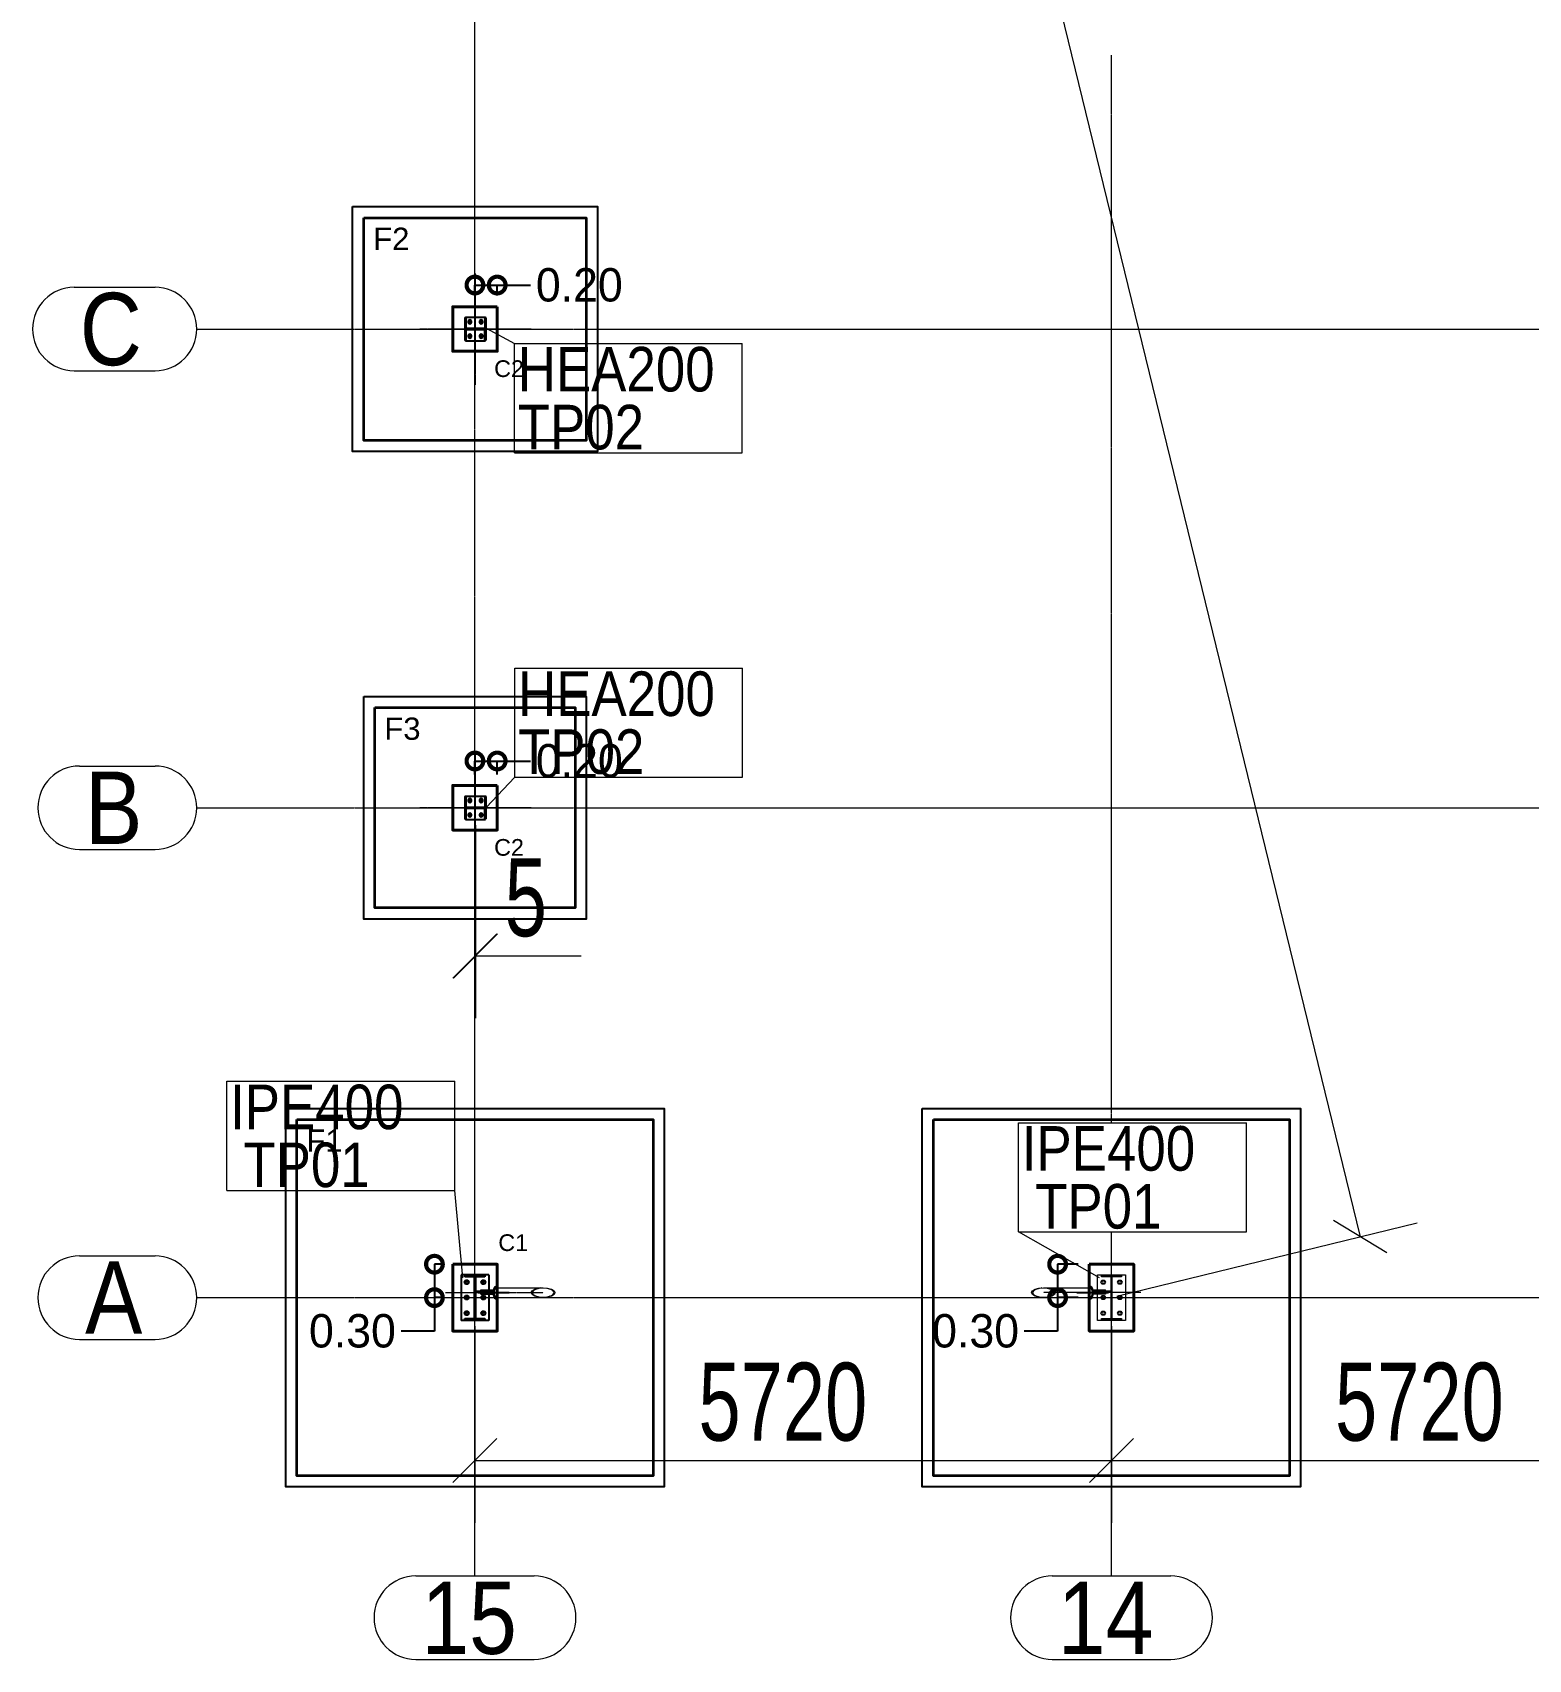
# Model space of a CAD drawing. Header units: millimetres. Extents: x 178198 to 9785548, y 9608 to 2087470.
# Drawn here: x 423626 to 437069, y 36446 to 51059 of the extents above; entities that cross this region are included whole.
import ezdxf

# ---------------------------------------------------------------- set-up
doc = ezdxf.new("R2010")
doc.units = ezdxf.units.MM
doc.header["$PDMODE"] = 35
doc.linetypes.add('XKITLINE00', pattern=[0])
doc.linetypes.add('XKITLINE03', pattern=[6, 3, -1, 1, -1])
for name, color, linetype, lineweight in [('Bolt', 7, 'Continuous', 0), ('Column', 7, 'Continuous', 40), ('foundation', 7, 'Continuous', 35), ('Part', 2, 'Continuous', 0), ('PartMark', 3, 'Continuous', 0), ('S-GRID', 1, 'Continuous', 0), ('Z-DIMENSIONS', 1, 'Continuous', 0)]:
    doc.layers.add(name, color=color, linetype=linetype, lineweight=lineweight)
for name, color, linetype in [('dim_axis', 251, 'Continuous'), ('dim_axis @ 100', 251, 'Continuous'), ('plain foundation', 8, 'Continuous'), ('Steel Section', 7, 'Continuous'), ('text', 7, 'Continuous')]:
    doc.layers.add(name, color=color, linetype=linetype)
doc.styles.add('Andalus1', font='andlso.ttf', dxfattribs={"height": 3})
doc.styles.add('Arial', font='arial.ttf', dxfattribs={"height": 2.034003})
doc.styles.add('Arial2', font='arial.ttf', dxfattribs={"height": 300})
doc.styles.add('ARIAL_NARROW', font='ARIALN.TTF')
doc.dimstyles.new('Annotative1', dxfattribs={"dimscale": 0, "dimtxt": 3, "dimasz": 3, "dimexe": 0, "dimexo": 1, "dimtad": 0, "dimtih": 1, "dimtoh": 1, "dimlfac": 0.001, "dimzin": 1, "dimdsep": 46, "dimtxsty": 'Andalus1', "dimblk": 'DOTSMALL', "dimcen": 2.5, "dimclrd": 256, "dimclre": 256, "dimclrt": 256, "dimadec": 4, "dimazin": 0, "dimtfac": 1, "dimtmove": 0, "dimatfit": 3, "dimldrblk": 'DOTSMALL', "dimfxl": 1, "dimlwd": -1, "dimlwe": -1, "dimarcsym": 0})

# ---------------------------------------------------------------- blocks, each defined once
blk = doc.blocks.new('_DotSmall')
at = {"color": 0, "linetype": 'ByBlock', "const_width": 0.5}
blk.add_lwpolyline([(-0.0625, 0, 1), (0.0625, 0, 1)], format="xyb", close=True, dxfattribs=at)
blk = doc.blocks.new('*D155')
at = {"layer": 'Defpoints', "color": 0, "transparency": 16777216}
for p in [(427402, 39996), (427238, 39696), (427402, 39696)]:
    blk.add_point(p, dxfattribs=at)
at = {"layer": 'dim_axis', "transparency": 16777216}
for p, q in [((427302, 39996), (427238, 39996)), ((427238, 39996), (427238, 39696)), ((427302, 39696), (427238, 39696)), ((427238, 39696), (427238, 39396)), ((427238, 39396), (426938, 39396))]:
    blk.add_line(p, q, dxfattribs=at)
at = {"layer": 'dim_axis', "transparency": 16777216, "xscale": 300, "yscale": 300, "zscale": 300}
for p, rotation in [((427238, 39996), 90), ((427238, 39696), 270)]:
    blk.add_blockref('_DotSmall', p, dxfattribs=dict(at, rotation=rotation))
at = {"layer": 'dim_axis', "transparency": 16777216, "insert": (426501, 39396), "char_height": 300, "attachment_point": 5, "style": 'Andalus1'}
blk.add_mtext('0.30', dxfattribs=at)
blk = doc.blocks.new('*D158')
at = {"layer": 'Defpoints', "color": 0, "transparency": 16777216}
for p in [(427802, 48791), (427602, 48596), (427802, 48596)]:
    blk.add_point(p, dxfattribs=at)
at = {"layer": 'dim_axis', "transparency": 16777216}
for p, q in [((427602, 48696), (427602, 48791)), ((427602, 48791), (427802, 48791)), ((427802, 48696), (427802, 48791)), ((427802, 48791), (428102, 48791))]:
    blk.add_line(p, q, dxfattribs=at)
at = {"layer": 'dim_axis', "transparency": 16777216, "xscale": 300, "yscale": 300, "zscale": 300, "rotation": 180}
blk.add_blockref('_DotSmall', (427602, 48791), dxfattribs=at)
at = {"layer": 'dim_axis', "transparency": 16777216, "xscale": 300, "yscale": 300, "zscale": 300}
blk.add_blockref('_DotSmall', (427802, 48791), dxfattribs=at)
at = {"layer": 'dim_axis', "transparency": 16777216, "insert": (428540, 48791), "char_height": 300, "attachment_point": 5, "style": 'Andalus1'}
blk.add_mtext('0.20', dxfattribs=at)
blk = doc.blocks.new('*D159')
at = {"layer": 'Defpoints', "color": 0, "transparency": 16777216}
for p in [(427802, 44516), (427602, 44296), (427802, 44296)]:
    blk.add_point(p, dxfattribs=at)
at = {"layer": 'dim_axis', "transparency": 16777216}
for p, q in [((427602, 44396), (427602, 44516)), ((427602, 44516), (427802, 44516)), ((427802, 44396), (427802, 44516)), ((427802, 44516), (428102, 44516))]:
    blk.add_line(p, q, dxfattribs=at)
at = {"layer": 'dim_axis', "transparency": 16777216, "xscale": 300, "yscale": 300, "zscale": 300, "rotation": 180}
blk.add_blockref('_DotSmall', (427602, 44516), dxfattribs=at)
at = {"layer": 'dim_axis', "transparency": 16777216, "xscale": 300, "yscale": 300, "zscale": 300}
blk.add_blockref('_DotSmall', (427802, 44516), dxfattribs=at)
at = {"layer": 'dim_axis', "transparency": 16777216, "insert": (428540, 44516), "char_height": 300, "attachment_point": 5, "style": 'Andalus1'}
blk.add_mtext('0.20', dxfattribs=at)
blk = doc.blocks.new('*D186')
at = {"layer": 'Defpoints', "color": 0, "transparency": 16777216}
for p in [(433122, 39996), (432838, 39696), (433122, 39696)]:
    blk.add_point(p, dxfattribs=at)
at = {"layer": 'dim_axis', "transparency": 16777216}
for p, q in [((433022, 39996), (432838, 39996)), ((432838, 39996), (432838, 39696)), ((433022, 39696), (432838, 39696)), ((432838, 39696), (432838, 39396)), ((432838, 39396), (432538, 39396))]:
    blk.add_line(p, q, dxfattribs=at)
at = {"layer": 'dim_axis', "transparency": 16777216, "xscale": 300, "yscale": 300, "zscale": 300}
for p, rotation in [((432838, 39996), 90), ((432838, 39696), 270)]:
    blk.add_blockref('_DotSmall', p, dxfattribs=dict(at, rotation=rotation))
at = {"layer": 'dim_axis', "transparency": 16777216, "insert": (432101, 39396), "char_height": 300, "attachment_point": 5, "style": 'Andalus1'}
blk.add_mtext('0.30', dxfattribs=at)
blk = doc.blocks.new('bng')
at = {"layer": 'Bolt', "linetype": 'XKITLINE00', "lineweight": 0}
for p, q in [((427655.27428, 39766.04028), (427765.87522, 39766.04028)), ((427655.27428, 39756.04028), (427655.27428, 39766.04028)), ((427664.29209, 39756.04028), (427664.29209, 39766.04028)), ((427679.81277, 39756.04028), (427679.81277, 39766.04028)), ((427686.31565, 39756.04028), (427686.31565, 39766.04028)), ((427689.32167, 39756.04028), (427689.32167, 39766.04028)), ((427704.84235, 39756.04028), (427704.84235, 39766.04028)), ((427709.80427, 39756.04028), (427709.80427, 39766.04028)), ((427718.82208, 39756.04028), (427718.82208, 39766.04028)), ((427734.34277, 39756.04028), (427734.34277, 39766.04028)), ((427740.84564, 39756.04028), (427740.84564, 39766.04028)), ((427743.85166, 39756.04028), (427743.85166, 39766.04028)), ((427759.37235, 39756.04028), (427759.37235, 39766.04028)), ((427765.87522, 39756.04028), (427765.87522, 39766.04028)), ((433158.4668, 39766.04029), (433269.06775, 39766.04029)), ((433158.4668, 39756.04029), (433158.4668, 39766.04029)), ((433164.96968, 39756.04029), (433164.96968, 39766.04029)), ((433180.49036, 39756.04029), (433180.49036, 39766.04029)), ((433183.49638, 39756.04029), (433183.49638, 39766.04029)), ((433189.99925, 39756.04029), (433189.99925, 39766.04029)), ((433205.51994, 39756.04029), (433205.51994, 39766.04029)), ((433214.53775, 39756.04029), (433214.53775, 39766.04029)), ((433219.49967, 39756.04029), (433219.49967, 39766.04029)), ((433235.02036, 39756.04029), (433235.02036, 39766.04029)), ((433238.02637, 39756.04029), (433238.02637, 39766.04029)), ((433244.52925, 39756.04029), (433244.52925, 39766.04029)), ((433260.04993, 39756.04029), (433260.04993, 39766.04029)), ((433269.06775, 39756.04029), (433269.06775, 39766.04029)), ((427655.27428, 39726.04028), (427655.27428, 39736.04028)), ((427655.27428, 39726.04028), (427765.87522, 39726.04028)), ((427664.29209, 39726.04028), (427664.29209, 39736.04028)), ((427679.81277, 39726.04028), (427679.81277, 39736.04028)), ((427686.31565, 39726.04028), (427686.31565, 39736.04028)), ((427689.32167, 39726.04028), (427689.32167, 39736.04028)), ((427704.84235, 39726.04028), (427704.84235, 39736.04028)), ((427709.80427, 39726.04028), (427709.80427, 39736.04028)), ((427718.82208, 39726.04028), (427718.82208, 39736.04028)), ((427734.34277, 39726.04028), (427734.34277, 39736.04028)), ((427740.84564, 39726.04028), (427740.84564, 39736.04028)), ((427743.85166, 39726.04028), (427743.85166, 39736.04028)), ((427759.37235, 39726.04028), (427759.37235, 39736.04028)), ((427765.87522, 39726.04028), (427765.87522, 39731.83319)), ((433158.4668, 39726.04029), (433158.4668, 39731.83317)), ((433269.06775, 39726.04029), (433158.4668, 39726.04029)), ((433164.96968, 39726.04029), (433164.96968, 39736.04029)), ((433180.49036, 39726.04029), (433180.49036, 39736.04029)), ((433183.49638, 39726.04029), (433183.49638, 39736.04029)), ((433189.99925, 39726.04029), (433189.99925, 39736.04029)), ((433205.51994, 39726.04029), (433205.51994, 39736.04029)), ((433214.53775, 39726.04029), (433214.53775, 39736.04029)), ((433219.49967, 39726.04029), (433219.49967, 39736.04029)), ((433235.02036, 39726.04029), (433235.02036, 39736.04029)), ((433238.02637, 39726.04029), (433238.02637, 39736.04029)), ((433244.52925, 39726.04029), (433244.52925, 39736.04029)), ((433260.04993, 39726.04029), (433260.04993, 39736.04029)), ((433269.06775, 39736.04029), (433269.06775, 39726.04029))]:
    blk.add_line(p, q, dxfattribs=at)
at = {"layer": 'Column', "lineweight": 40}
for points in [[(427802.17102, 48596.04028), (427402.17102, 48596.04028), (427402.17102, 48196.04028), (427802.17102, 48196.04028)], [(427802.17102, 44296.04028), (427402.17102, 44296.04028), (427402.17102, 43896.04028), (427802.17102, 43896.04028)], [(427402.17101, 39996.04029), (427802.17101, 39996.04029), (427802.17101, 39396.04029), (427402.17101, 39396.04029)], [(433122.17101, 39996.04029), (433522.17101, 39996.04029), (433522.17101, 39396.04029), (433122.17101, 39396.04029)]]:
    blk.add_lwpolyline(points, close=True, dxfattribs=at)
at = {"layer": 'foundation'}
for points in [[(426602.17101, 49396.04029), (428602.17101, 49396.04029), (428602.17101, 47396.04029), (426602.17101, 47396.04029)], [(426702.17101, 44996.04029), (428502.17101, 44996.04029), (428502.17101, 43196.04029), (426702.17101, 43196.04029)], [(426002.17101, 41296.04029), (429202.17101, 41296.04029), (429202.17101, 38096.04029), (426002.17101, 38096.04029)], [(431722.17101, 41296.04029), (434922.17101, 41296.04029), (434922.17101, 38096.04029), (431722.17101, 38096.04029)]]:
    blk.add_lwpolyline(points, close=True, dxfattribs=at)
at = {"layer": 'Part', "linetype": 'XKITLINE03', "lineweight": 0}
for p, q in [((427607.17101, 47896.04029), (427607.17101, 48896.04029)), ((428107.17101, 48396.04029), (427107.17101, 48396.04029)), ((427557.17101, 48461.04029), (427557.17101, 48461.04029)), ((427607.17101, 43596.04029), (427607.17101, 44596.04029)), ((427557.17101, 44161.04029), (427557.17101, 44161.04029)), ((428107.17101, 44096.04029), (427107.17101, 44096.04029)), ((427602.17101, 39196.04029), (427602.17101, 40196.04029)), ((433322.17101, 39196.04029), (433322.17101, 40196.04029)), ((427677.17101, 39836.04029), (427677.17101, 39836.04029)), ((433397.17101, 39836.04029), (433397.17101, 39836.04029)), ((427102.17101, 39696.04029), (428102.17101, 39696.04029)), ((427337.95313, 39741.04029), (428214.10802, 39741.04029)), ((433586.38889, 39741.04029), (432710.234, 39741.04029)), ((432822.17101, 39696.04029), (433822.17101, 39696.04029))]:
    blk.add_line(p, q, dxfattribs=at)
at = {"layer": 'Part', "linetype": 'XKITLINE00', "lineweight": 0}
for p, q in [((427512.17101, 48296.04029), (427512.17101, 48496.04029)), ((427512.17101, 48496.04029), (427522.17101, 48496.04029)), ((427517.17101, 48496.04029), (427517.17101, 48501.04029)), ((427517.17101, 48501.04029), (427697.17101, 48501.04029)), ((427522.17101, 48496.04029), (427522.17101, 48399.29029)), ((427522.17101, 48399.29029), (427692.17101, 48399.29029)), ((427692.17101, 48392.79029), (427522.17101, 48392.79029)), ((427522.17101, 48392.79029), (427522.17101, 48296.04029)), ((427542.17101, 48469.70054), (427557.17101, 48478.36079)), ((427542.17101, 48452.38003), (427542.17101, 48469.70054)), ((427557.17101, 48443.71978), (427542.17101, 48452.38003)), ((427557.17101, 48478.36079), (427572.17101, 48469.70054)), ((427572.17101, 48452.38003), (427557.17101, 48443.71978)), ((427572.17101, 48469.70054), (427572.17101, 48452.38003)), ((427625.42101, 48399.29029), (427618.92101, 48392.79029)), ((427642.17101, 48469.70054), (427657.17101, 48478.36079)), ((427642.17101, 48452.38003), (427642.17101, 48469.70054)), ((427657.17101, 48443.71978), (427642.17101, 48452.38003)), ((427657.17101, 48478.36079), (427672.17101, 48469.70054)), ((427672.17101, 48452.38003), (427657.17101, 48443.71978)), ((427672.17101, 48469.70054), (427672.17101, 48452.38003)), ((427692.17101, 48496.04029), (427702.17101, 48496.04029)), ((427692.17101, 48399.29029), (427692.17101, 48496.04029)), ((427702.17101, 48476.04029), (427692.17101, 48466.04029)), ((427692.17101, 48296.04029), (427692.17101, 48392.79029)), ((427697.17101, 48496.04029), (427697.17101, 48501.04029)), ((427702.17101, 48496.04029), (427702.17101, 48296.04029)), ((427522.17101, 48296.04029), (427512.17101, 48296.04029)), ((427517.17101, 48291.04029), (427517.17101, 48296.04029)), ((427517.17101, 48291.04029), (427697.17101, 48291.04029)), ((427522.17101, 48296.04029), (427522.17101, 48296.04029)), ((427522.17101, 48296.04029), (427522.17101, 48296.04029)), ((427542.17101, 48339.70054), (427557.17101, 48348.36079)), ((427542.17101, 48322.38003), (427542.17101, 48339.70054)), ((427557.17101, 48313.71978), (427542.17101, 48322.38003)), ((427557.17101, 48348.36079), (427572.17101, 48339.70054)), ((427572.17101, 48322.38003), (427557.17101, 48313.71978)), ((427572.17101, 48339.70054), (427572.17101, 48322.38003)), ((427642.17101, 48339.70054), (427657.17101, 48348.36079)), ((427642.17101, 48322.38003), (427642.17101, 48339.70054)), ((427657.17101, 48313.71978), (427642.17101, 48322.38003)), ((427657.17101, 48348.36079), (427672.17101, 48339.70054)), ((427672.17101, 48322.38003), (427657.17101, 48313.71978)), ((427672.17101, 48339.70054), (427672.17101, 48322.38003)), ((427702.17101, 48296.04029), (427692.17101, 48296.04029)), ((427697.17101, 48291.04029), (427697.17101, 48296.04029)), ((427512.17101, 43996.04029), (427512.17101, 44196.04029)), ((427512.17101, 44196.04029), (427522.17101, 44196.04029)), ((427517.17101, 44196.04029), (427517.17101, 44201.04029)), ((427517.17101, 44201.04029), (427697.17101, 44201.04029)), ((427522.17101, 44196.04029), (427522.17101, 44099.29029)), ((427542.17101, 44169.70054), (427557.17101, 44178.36079)), ((427542.17101, 44152.38003), (427542.17101, 44169.70054)), ((427557.17101, 44143.71978), (427542.17101, 44152.38003)), ((427557.17101, 44178.36079), (427572.17101, 44169.70054)), ((427572.17101, 44152.38003), (427557.17101, 44143.71978)), ((427572.17101, 44169.70054), (427572.17101, 44152.38003)), ((427642.17101, 44169.70054), (427657.17101, 44178.36079)), ((427642.17101, 44152.38003), (427642.17101, 44169.70054)), ((427657.17101, 44143.71978), (427642.17101, 44152.38003)), ((427657.17101, 44178.36079), (427672.17101, 44169.70054)), ((427672.17101, 44152.38003), (427657.17101, 44143.71978)), ((427672.17101, 44169.70054), (427672.17101, 44152.38003)), ((427692.17101, 44196.04029), (427702.17101, 44196.04029)), ((427692.17101, 44099.29029), (427692.17101, 44196.04029)), ((427702.17101, 44176.04029), (427692.17101, 44166.04029)), ((427697.17101, 44196.04029), (427697.17101, 44201.04029)), ((427702.17101, 44196.04029), (427702.17101, 43996.04029)), ((427522.17101, 43996.04029), (427512.17101, 43996.04029)), ((427517.17101, 43991.04029), (427517.17101, 43996.04029)), ((427517.17101, 43991.04029), (427697.17101, 43991.04029)), ((427522.17101, 44099.29029), (427692.17101, 44099.29029)), ((427692.17101, 44092.79029), (427522.17101, 44092.79029)), ((427522.17101, 44092.79029), (427522.17101, 43996.04029)), ((427522.17101, 43996.04029), (427522.17101, 43996.04029)), ((427522.17101, 43996.04029), (427522.17101, 43996.04029)), ((427542.17101, 44039.70054), (427557.17101, 44048.36079)), ((427542.17101, 44022.38003), (427542.17101, 44039.70054)), ((427557.17101, 44013.71978), (427542.17101, 44022.38003)), ((427557.17101, 44048.36079), (427572.17101, 44039.70054)), ((427572.17101, 44022.38003), (427557.17101, 44013.71978)), ((427572.17101, 44039.70054), (427572.17101, 44022.38003)), ((427625.42101, 44099.29029), (427618.92101, 44092.79029)), ((427642.17101, 44039.70054), (427657.17101, 44048.36079)), ((427642.17101, 44022.38003), (427642.17101, 44039.70054)), ((427657.17101, 44013.71978), (427642.17101, 44022.38003)), ((427657.17101, 44048.36079), (427672.17101, 44039.70054)), ((427672.17101, 44022.38003), (427657.17101, 44013.71978)), ((427672.17101, 44039.70054), (427672.17101, 44022.38003)), ((427692.17101, 43996.04029), (427692.17101, 44092.79029)), ((427702.17101, 43996.04029), (427692.17101, 43996.04029)), ((427697.17101, 43991.04029), (427697.17101, 43996.04029)), ((427727.17101, 39901.04029), (427477.17101, 39901.04029)), ((427477.17101, 39901.04029), (427477.17101, 39491.04029)), ((427512.17101, 39882.54029), (427512.17101, 39896.04029)), ((427512.17101, 39896.04029), (427692.17101, 39896.04029)), ((427526.41487, 39896.04029), (427512.91487, 39882.54029)), ((427692.17101, 39896.04029), (427692.17101, 39882.54029)), ((427727.17101, 39756.04028), (427727.17101, 39901.04029)), ((433197.17101, 39901.04029), (433447.17101, 39901.04029)), ((433197.17101, 39756.04029), (433197.17101, 39901.04029)), ((433232.17101, 39882.54029), (433232.17101, 39896.04029)), ((433232.17101, 39896.04029), (433412.17101, 39896.04029)), ((433246.41487, 39896.04029), (433232.91487, 39882.54029)), ((433412.17101, 39896.04029), (433412.17101, 39882.54029)), ((433447.17101, 39901.04029), (433447.17101, 39491.04029)), ((427506.3864, 39836.04029), (427516.77871, 39854.04029)), ((427516.77871, 39818.04029), (427506.3864, 39836.04029)), ((427597.87101, 39882.54029), (427512.17101, 39882.54029)), ((427516.77871, 39854.04029), (427537.56332, 39854.04029)), ((427537.56332, 39818.04029), (427516.77871, 39818.04029)), ((427537.56332, 39854.04029), (427547.95562, 39836.04029)), ((427547.95562, 39836.04029), (427537.56332, 39818.04029)), ((427597.87101, 39509.54029), (427597.87101, 39882.54029)), ((427692.17101, 39882.54029), (427606.47101, 39882.54029)), ((427606.47101, 39882.54029), (427606.47101, 39509.54029)), ((427606.47101, 39756.04028), (427766.35591, 39756.04028)), ((427656.3864, 39836.04029), (427666.77871, 39854.04029)), ((427666.77871, 39818.04029), (427656.3864, 39836.04029)), ((427666.77871, 39854.04029), (427687.56332, 39854.04029)), ((427687.56332, 39818.04029), (427666.77871, 39818.04029)), ((427687.56332, 39854.04029), (427697.95562, 39836.04029)), ((427697.95562, 39836.04029), (427687.56332, 39818.04029)), ((427740.44773, 39746.04028), (427740.44773, 39756.04028)), ((427766.84026, 39761.87739), (427765.52612, 39746.04028)), ((427771.76411, 39779.54224), (427766.84026, 39761.87739)), ((427770.07029, 39746.04028), (427771.38442, 39761.87739)), ((427771.38442, 39761.87739), (427776.30827, 39779.54224)), ((427779.13317, 39791.34552), (427771.76411, 39779.54224)), ((427775.23847, 39758.05056), (427774.24188, 39746.04028)), ((427779.25804, 39772.47118), (427775.23847, 39758.05056)), ((427776.30827, 39779.54224), (427783.67734, 39791.34552)), ((427787.82557, 39795.49027), (427779.13317, 39791.34552)), ((427785.27374, 39782.10673), (427779.25804, 39772.47118)), ((427783.67734, 39791.34552), (427792.36974, 39795.49027)), ((427792.36974, 39785.49029), (427785.27374, 39782.10673)), ((427787.82557, 39795.49027), (427792.36974, 39795.49027)), ((427792.36974, 39795.49027), (427801.06214, 39791.34552)), ((427792.36974, 39785.49029), (428214.10802, 39785.49029)), ((427801.06214, 39791.34552), (427804.7177, 39785.49029)), ((428107.55409, 39741.04029), (428115.66502, 39758.05056)), ((428115.66502, 39758.05056), (428138.76301, 39772.47118)), ((428124.52379, 39756.51983), (428117.14274, 39741.04029)), ((428145.54321, 39769.64275), (428124.52379, 39756.51983)), ((428138.76301, 39772.47118), (428173.33159, 39782.10673)), ((428177.00101, 39778.41121), (428145.54321, 39769.64275)), ((428173.33159, 39782.10673), (428214.10802, 39785.49029)), ((428214.10802, 39781.49029), (428177.00101, 39778.41121)), ((428199.15579, 39780.24958), (428195.46227, 39783.94309)), ((428214.10802, 39785.49029), (428254.88444, 39782.10673)), ((428251.21502, 39778.41121), (428214.10802, 39781.49029)), ((428282.67282, 39769.64275), (428251.21502, 39778.41121)), ((428254.88444, 39782.10673), (428289.45302, 39772.47118)), ((428303.69225, 39756.51983), (428282.67282, 39769.64275)), ((428289.45302, 39772.47118), (428312.55101, 39758.05056)), ((428311.07329, 39741.04029), (428303.69225, 39756.51983)), ((428312.55101, 39758.05056), (428320.66195, 39741.04029)), ((432603.68007, 39741.04029), (432611.79101, 39758.05056)), ((432611.79101, 39758.05056), (432634.889, 39772.47118)), ((432620.64977, 39756.51983), (432613.26873, 39741.04029)), ((432641.6692, 39769.64275), (432620.64977, 39756.51983)), ((432634.889, 39772.47118), (432669.45758, 39782.10673)), ((432673.127, 39778.41121), (432641.6692, 39769.64275)), ((432669.45758, 39782.10673), (432710.234, 39785.49029)), ((432710.234, 39781.49029), (432673.127, 39778.41121)), ((432695.28177, 39780.24958), (432691.58825, 39783.94309)), ((432710.234, 39785.49029), (432751.01043, 39782.10673)), ((432710.234, 39785.49029), (433131.97228, 39785.49029)), ((432747.34101, 39778.41121), (432710.234, 39781.49029)), ((432778.79881, 39769.64275), (432747.34101, 39778.41121)), ((432751.01043, 39782.10673), (432785.57901, 39772.47118)), ((432799.81824, 39756.51983), (432778.79881, 39769.64275)), ((432785.57901, 39772.47118), (432808.677, 39758.05056)), ((432807.19928, 39741.04029), (432799.81824, 39756.51983)), ((432808.677, 39758.05056), (432816.78793, 39741.04029)), ((433119.62432, 39785.49029), (433123.27988, 39791.34552)), ((433123.27988, 39791.34552), (433131.97228, 39795.49028)), ((433131.97228, 39795.49028), (433140.66469, 39791.34552)), ((433136.51645, 39795.49028), (433131.97228, 39795.49028)), ((433139.06828, 39782.10673), (433131.97228, 39785.49029)), ((433145.20885, 39791.34552), (433136.51645, 39795.49028)), ((433145.08398, 39772.47118), (433139.06828, 39782.10673)), ((433140.66469, 39791.34552), (433148.03375, 39779.54225)), ((433149.10355, 39758.05056), (433145.08398, 39772.47118)), ((433152.57791, 39779.54225), (433145.20885, 39791.34552)), ((433148.03375, 39779.54225), (433152.9576, 39761.8774)), ((433150.10014, 39746.04029), (433149.10355, 39758.05056)), ((433157.50176, 39761.8774), (433152.57791, 39779.54225)), ((433152.9576, 39761.8774), (433154.27173, 39746.04029)), ((433158.8159, 39746.04029), (433157.50176, 39761.8774)), ((433157.98612, 39756.04029), (433317.87101, 39756.04029)), ((433183.89429, 39746.04029), (433183.89429, 39756.04029)), ((433226.3864, 39836.04029), (433236.77871, 39854.04029)), ((433236.77871, 39818.04029), (433226.3864, 39836.04029)), ((433317.87101, 39882.54029), (433232.17101, 39882.54029)), ((433236.77871, 39854.04029), (433257.56332, 39854.04029)), ((433257.56332, 39818.04029), (433236.77871, 39818.04029)), ((433257.56332, 39854.04029), (433267.95562, 39836.04029)), ((433267.95562, 39836.04029), (433257.56332, 39818.04029)), ((433317.87101, 39509.54029), (433317.87101, 39882.54029)), ((433412.17101, 39882.54029), (433326.47101, 39882.54029)), ((433326.47101, 39882.54029), (433326.47101, 39509.54029)), ((433376.3864, 39836.04029), (433386.77871, 39854.04029)), ((433386.77871, 39818.04029), (433376.3864, 39836.04029)), ((433386.77871, 39854.04029), (433407.56332, 39854.04029)), ((433407.56332, 39818.04029), (433386.77871, 39818.04029)), ((433407.56332, 39854.04029), (433417.95562, 39836.04029)), ((433417.95562, 39836.04029), (433407.56332, 39818.04029)), ((427506.3864, 39696.04029), (427516.77871, 39714.04029)), ((427516.77871, 39678.04029), (427506.3864, 39696.04029)), ((427516.77871, 39714.04029), (427537.56332, 39714.04029)), ((427537.56332, 39678.04029), (427516.77871, 39678.04029)), ((427537.56332, 39714.04029), (427547.95562, 39696.04029)), ((427547.95562, 39696.04029), (427537.56332, 39678.04029)), ((427606.47101, 39693.21835), (427597.87101, 39684.61835)), ((427744.84876, 39746.04028), (427606.47101, 39746.04028)), ((427630.87205, 39736.04028), (427630.87205, 39746.04028)), ((427910.56686, 39736.04028), (427630.87205, 39736.04028)), ((427635.78878, 39736.04028), (427635.78878, 39746.04028)), ((427656.3864, 39696.04029), (427666.77871, 39714.04029)), ((427666.77871, 39678.04029), (427656.3864, 39696.04029)), ((427666.77871, 39714.04029), (427687.56332, 39714.04029)), ((427687.56332, 39678.04029), (427666.77871, 39678.04029)), ((427687.56332, 39714.04029), (427697.95562, 39696.04029)), ((427697.95562, 39696.04029), (427687.56332, 39678.04029)), ((427727.17101, 39491.04029), (427727.17101, 39736.04028)), ((427744.84876, 39746.04028), (427910.56686, 39746.04028)), ((427765.52612, 39736.04028), (427766.84026, 39720.20318)), ((427766.84026, 39720.20318), (427771.76411, 39702.53833)), ((427771.38442, 39720.20318), (427770.07029, 39736.04028)), ((427776.30827, 39702.53833), (427771.38442, 39720.20318)), ((427771.76411, 39702.53833), (427779.13317, 39690.73505)), ((427774.24188, 39736.04028), (427775.23847, 39724.03001)), ((427775.23847, 39724.03001), (427779.25804, 39709.60939)), ((427783.67734, 39690.73505), (427776.30827, 39702.53833)), ((427779.13317, 39690.73505), (427787.82557, 39686.5903)), ((427779.25804, 39709.60939), (427785.27374, 39699.97384)), ((427792.36974, 39686.5903), (427783.67734, 39690.73505)), ((427785.27374, 39699.97384), (427792.36974, 39696.59029)), ((427787.82557, 39686.5903), (427792.36974, 39686.5903)), ((427792.36974, 39696.59029), (428214.10802, 39696.59029)), ((427801.06214, 39690.73505), (427792.36974, 39686.5903)), ((427804.7177, 39696.59029), (427801.06214, 39690.73505)), ((427903.89458, 39736.04028), (427903.89458, 39746.04028)), ((427910.56687, 39746.04028), (427910.15198, 39741.04029)), ((427910.15198, 39741.04029), (427910.56687, 39736.04028)), ((428115.66502, 39724.03001), (428107.55409, 39741.04029)), ((428115.66502, 39724.03001), (428115.66502, 39724.03001)), ((428115.66502, 39724.03001), (428115.66502, 39724.03001)), ((428138.76301, 39709.60939), (428115.66502, 39724.03001)), ((428117.14274, 39741.04029), (428124.52379, 39725.56074)), ((428124.52379, 39725.56074), (428145.54321, 39712.43782)), ((428173.33159, 39699.97384), (428138.76301, 39709.60939)), ((428145.54321, 39712.43782), (428177.00101, 39703.66936)), ((428214.10802, 39696.59029), (428173.33159, 39699.97384)), ((428177.00101, 39703.66936), (428214.10802, 39700.59029)), ((428214.10802, 39700.59029), (428251.21502, 39703.66936)), ((428254.88444, 39699.97384), (428214.10802, 39696.59029)), ((428251.21502, 39703.66936), (428282.67282, 39712.43782)), ((428289.45302, 39709.60939), (428254.88444, 39699.97384)), ((428274.08079, 39705.32458), (428270.39096, 39709.0144)), ((428282.67282, 39712.43782), (428303.69225, 39725.56074)), ((428312.55101, 39724.03001), (428289.45302, 39709.60939)), ((428303.69225, 39725.56074), (428311.07329, 39741.04029)), ((428320.66195, 39741.04029), (428312.55101, 39724.03001)), ((432611.79101, 39724.03001), (432603.68007, 39741.04029)), ((432611.79101, 39724.03001), (432611.79101, 39724.03001)), ((432634.889, 39709.60939), (432611.79101, 39724.03001)), ((432613.26873, 39741.04029), (432620.64977, 39725.56074)), ((432620.64977, 39725.56074), (432641.6692, 39712.43782)), ((432669.45758, 39699.97384), (432634.889, 39709.60939)), ((432641.6692, 39712.43782), (432673.127, 39703.66936)), ((432710.234, 39696.59029), (432669.45758, 39699.97384)), ((432673.127, 39703.66936), (432710.234, 39700.59029)), ((432710.234, 39700.59029), (432747.34101, 39703.66936)), ((432751.01043, 39699.97384), (432710.234, 39696.59029)), ((432710.234, 39696.59029), (433131.97228, 39696.59029)), ((432747.34101, 39703.66936), (432778.79881, 39712.43782)), ((432785.57901, 39709.60939), (432751.01043, 39699.97384)), ((432770.20677, 39705.32458), (432766.51694, 39709.0144)), ((432778.79881, 39712.43782), (432799.81824, 39725.56074)), ((432808.677, 39724.03001), (432785.57901, 39709.60939)), ((432799.81824, 39725.56074), (432807.19928, 39741.04029)), ((432816.78793, 39741.04029), (432808.677, 39724.03001)), ((433014.19005, 39741.04029), (433013.77515, 39746.04029)), ((433013.77516, 39746.04029), (433179.49325, 39746.04029)), ((433013.77516, 39736.04029), (433014.19005, 39741.04029)), ((433293.46997, 39736.04029), (433013.77516, 39736.04029)), ((433020.44745, 39736.04029), (433020.44745, 39746.04029)), ((433123.27988, 39690.73505), (433119.62432, 39696.59029)), ((433131.97228, 39686.59029), (433123.27988, 39690.73505)), ((433131.97228, 39696.59029), (433139.06828, 39699.97384)), ((433140.66469, 39690.73505), (433131.97228, 39686.59029)), ((433131.97228, 39686.59029), (433136.51645, 39686.59029)), ((433136.51645, 39686.59029), (433145.20885, 39690.73505)), ((433139.06828, 39699.97384), (433145.08398, 39709.60939)), ((433148.03375, 39702.53833), (433140.66469, 39690.73505)), ((433145.08398, 39709.60939), (433149.10355, 39724.03001)), ((433145.20885, 39690.73505), (433152.57791, 39702.53833)), ((433152.9576, 39720.20318), (433148.03375, 39702.53833)), ((433149.10355, 39724.03001), (433150.10014, 39736.04029)), ((433152.57791, 39702.53833), (433157.50176, 39720.20318)), ((433154.27173, 39736.04029), (433152.9576, 39720.20318)), ((433157.50176, 39720.20318), (433158.8159, 39736.04029)), ((433317.87101, 39746.04029), (433179.49325, 39746.04029)), ((433197.17101, 39491.04029), (433197.17101, 39736.04029)), ((433226.3864, 39696.04029), (433236.77871, 39714.04029)), ((433236.77871, 39678.04029), (433226.3864, 39696.04029)), ((433236.77871, 39714.04029), (433257.56332, 39714.04029)), ((433257.56332, 39678.04029), (433236.77871, 39678.04029)), ((433257.56332, 39714.04029), (433267.95562, 39696.04029)), ((433267.95562, 39696.04029), (433257.56332, 39678.04029)), ((433288.55324, 39736.04029), (433288.55324, 39746.04029)), ((433293.46997, 39746.04029), (433293.46997, 39736.04029)), ((433326.47101, 39693.21835), (433317.87101, 39684.61835)), ((433376.3864, 39696.04029), (433386.77871, 39714.04029)), ((433386.77871, 39678.04029), (433376.3864, 39696.04029)), ((433386.77871, 39714.04029), (433407.56332, 39714.04029)), ((433407.56332, 39678.04029), (433386.77871, 39678.04029)), ((433407.56332, 39714.04029), (433417.95562, 39696.04029)), ((433417.95562, 39696.04029), (433407.56332, 39678.04029)), ((427477.17101, 39491.04029), (427727.17101, 39491.04029)), ((427506.3864, 39556.04029), (427516.77871, 39574.04029)), ((427516.77871, 39538.04029), (427506.3864, 39556.04029)), ((427512.17101, 39496.04029), (427512.17101, 39509.54029)), ((427512.17101, 39509.54029), (427597.87101, 39509.54029)), ((427692.17101, 39496.04029), (427512.17101, 39496.04029)), ((427516.77871, 39574.04029), (427537.56332, 39574.04029)), ((427537.56332, 39538.04029), (427516.77871, 39538.04029)), ((427537.56332, 39574.04029), (427547.95562, 39556.04029)), ((427547.95562, 39556.04029), (427537.56332, 39538.04029)), ((427606.47101, 39509.54029), (427692.17101, 39509.54029)), ((427656.3864, 39556.04029), (427666.77871, 39574.04029)), ((427666.77871, 39538.04029), (427656.3864, 39556.04029)), ((427666.77871, 39574.04029), (427687.56332, 39574.04029)), ((427687.56332, 39538.04029), (427666.77871, 39538.04029)), ((427687.56332, 39574.04029), (427697.95562, 39556.04029)), ((427697.95562, 39556.04029), (427687.56332, 39538.04029)), ((427692.17101, 39509.54029), (427692.17101, 39496.04029)), ((433447.17101, 39491.04029), (433197.17101, 39491.04029)), ((433226.3864, 39556.04029), (433236.77871, 39574.04029)), ((433236.77871, 39538.04029), (433226.3864, 39556.04029)), ((433232.17101, 39496.04029), (433232.17101, 39509.54029)), ((433232.17101, 39509.54029), (433317.87101, 39509.54029)), ((433412.17101, 39496.04029), (433232.17101, 39496.04029)), ((433236.77871, 39574.04029), (433257.56332, 39574.04029)), ((433257.56332, 39538.04029), (433236.77871, 39538.04029)), ((433257.56332, 39574.04029), (433267.95562, 39556.04029)), ((433267.95562, 39556.04029), (433257.56332, 39538.04029)), ((433326.47101, 39509.54029), (433412.17101, 39509.54029)), ((433376.3864, 39556.04029), (433386.77871, 39574.04029)), ((433386.77871, 39538.04029), (433376.3864, 39556.04029)), ((433386.77871, 39574.04029), (433407.56332, 39574.04029)), ((433407.56332, 39538.04029), (433386.77871, 39538.04029)), ((433407.56332, 39574.04029), (433417.95562, 39556.04029)), ((433417.95562, 39556.04029), (433407.56332, 39538.04029)), ((433412.17101, 39509.54029), (433412.17101, 39496.04029)), ((433412.17101, 39496.04029), (433412.17101, 39496.04029)), ((433412.17101, 39496.04029), (433412.17101, 39496.04029))]:
    blk.add_line(p, q, dxfattribs=at)
for centre, radius, start, end in [((427557.17101, 48461.04029), 10, 90, 270), ((427557.17101, 48461.04029), 10, 270, 90), ((427657.17101, 48461.04029), 10, 90, 270), ((427657.17101, 48461.04029), 10, 270, 90), ((427557.17101, 48331.04029), 10, 90, 270), ((427557.17101, 48331.04029), 10, 270, 90), ((427657.17101, 48331.04029), 10, 90, 270), ((427657.17101, 48331.04029), 10, 270, 90), ((427557.17101, 44161.04029), 10, 90, 270), ((427557.17101, 44161.04029), 10, 270, 90), ((427657.17101, 44161.04029), 10, 90, 270), ((427657.17101, 44161.04029), 10, 270, 90), ((427557.17101, 44031.04029), 10, 90, 270), ((427557.17101, 44031.04029), 10, 270, 90), ((427657.17101, 44031.04029), 10, 90, 270), ((427657.17101, 44031.04029), 10, 270, 90), ((427527.17101, 39836.04029), 12, 0, 180), ((427527.17101, 39836.04029), 12, 180, 0), ((427677.17101, 39836.04029), 12, 0, 180), ((427677.17101, 39836.04029), 12, 180, 0), ((433247.17101, 39836.04029), 12, 0, 180), ((433247.17101, 39836.04029), 12, 180, 0), ((433397.17101, 39836.04029), 12, 0, 180), ((433397.17101, 39836.04029), 12, 180, 0), ((427527.17101, 39696.04029), 12, 0, 180), ((427527.17101, 39696.04029), 12, 180, 0), ((427677.17101, 39696.04029), 12, 0, 180), ((427677.17101, 39696.04029), 12, 180, 0), ((433247.17101, 39696.04029), 12, 0, 180), ((433247.17101, 39696.04029), 12, 180, 0), ((433397.17101, 39696.04029), 12, 0, 180), ((433397.17101, 39696.04029), 12, 180, 0), ((427527.17101, 39556.04029), 12, 0, 180), ((427527.17101, 39556.04029), 12, 180, 0), ((427677.17101, 39556.04029), 12, 0, 180), ((427677.17101, 39556.04029), 12, 180, 0), ((433247.17101, 39556.04029), 12, 0, 180), ((433247.17101, 39556.04029), 12, 180, 0), ((433397.17101, 39556.04029), 12, 0, 180), ((433397.17101, 39556.04029), 12, 180, 0)]:
    blk.add_arc(centre, radius, start, end, dxfattribs=at)
at = {"layer": 'PartMark', "linetype": 'XKITLINE00', "lineweight": 0}
for p, q in [((427702.17101, 48404.12129), (427956.69883, 48265.25239)), ((427956.69883, 48265.25239), (430003.61289, 48265.25239)), ((427956.69883, 47285.25239), (427956.69883, 48265.25239)), ((430003.61289, 47285.25239), (430003.61289, 48265.25239)), ((427956.69883, 47285.25239), (430003.61289, 47285.25239)), ((427959.26666, 45350.42854), (430006.18072, 45350.42854)), ((427959.26666, 44370.42854), (427959.26666, 45350.42854)), ((430006.18072, 44370.42854), (430006.18072, 45350.42854)), ((427702.17101, 44099.4214), (427959.26666, 44370.42854)), ((427959.26666, 44370.42854), (430006.18072, 44370.42854)), ((425371.35107, 41638.92908), (427421.35107, 41638.92908)), ((425371.35107, 40658.92908), (425371.35107, 41638.92908)), ((427421.35107, 40658.92908), (427421.35107, 41638.92908)), ((432486.19191, 41266.35741), (434536.19191, 41266.35741)), ((432486.19191, 40286.35741), (432486.19191, 41266.35741)), ((434536.19191, 40286.35741), (434536.19191, 41266.35741)), ((425371.35107, 40658.92908), (427421.35107, 40658.92908)), ((427494.59115, 39872.74222), (427421.35107, 40658.92908)), ((432486.19191, 40286.35741), (434536.19191, 40286.35741)), ((433214.59115, 39872.74222), (432486.19191, 40286.35741))]:
    blk.add_line(p, q, dxfattribs=at)
at = {"layer": 'plain foundation'}
for points in [[(426502.17101, 49496.04029), (428702.17101, 49496.04029), (428702.17101, 47296.04029), (426502.17101, 47296.04029)], [(426602.17101, 45096.04029), (428602.17101, 45096.04029), (428602.17101, 43096.04029), (426602.17101, 43096.04029)], [(425902.17101, 41396.04029), (429302.17101, 41396.04029), (429302.17101, 37996.04029), (425902.17101, 37996.04029)], [(431622.17101, 41396.04029), (435022.17101, 41396.04029), (435022.17101, 37996.04029), (431622.17101, 37996.04029)]]:
    blk.add_lwpolyline(points, close=True, dxfattribs=at)
at = {"layer": 'S-GRID', "linetype": 'XKITLINE03', "lineweight": 0}
for p, q in [((427602.17101, 37196.04029), (427602.17101, 65596.04029)), ((433322.17101, 41261.35741), (433322.17101, 50855.86377)), ((425102.17101, 48396.04029), (510182.17101, 48396.04029)), ((425102.17101, 44096.04029), (510182.17101, 44096.04029)), ((433322.17101, 37196.04029), (433322.17101, 40291.35741)), ((425102.17101, 39696.04029), (510182.17101, 39696.04029))]:
    blk.add_line(p, q, dxfattribs=at)
at = {"layer": 'S-GRID', "linetype": 'XKITLINE00', "lineweight": 0}
for p, q in [((424001.2921, 48771.04029), (424727.17101, 48771.04029)), ((424001.2921, 48021.04029), (424727.17101, 48021.04029)), ((424048.89953, 44471.04029), (424727.17101, 44471.04029)), ((424048.89953, 43721.04029), (424727.17101, 43721.04029)), ((424048.89953, 40071.04029), (424727.17101, 40071.04029)), ((424048.89953, 39321.04029), (424727.17101, 39321.04029)), ((427070.06652, 37196.04029), (428134.2755, 37196.04029)), ((432790.06652, 37196.04029), (433854.2755, 37196.04029)), ((427070.06652, 36446.04029), (428134.2755, 36446.04029)), ((432790.06652, 36446.04029), (433854.2755, 36446.04029))]:
    blk.add_line(p, q, dxfattribs=at)
for centre, start, end in [((424001.2921, 48396.04029), 90, 270), ((424727.17101, 48396.04029), 270, 90), ((424048.89953, 44096.04029), 90, 270), ((424727.17101, 44096.04029), 270, 90), ((424048.89953, 39696.04029), 90, 270), ((424727.17101, 39696.04029), 270, 90), ((427070.06652, 36821.04029), 90, 270), ((428134.2755, 36821.04029), 270, 90), ((432790.06652, 36821.04029), 90, 270), ((433854.2755, 36821.04029), 270, 90)]:
    blk.add_arc(centre, 375, start, end, dxfattribs=at)
at = {"layer": 'Steel Section'}
for p, q in [((427522.17101, 48496.04029), (427512.17101, 48496.04029)), ((427512.17101, 48496.04029), (427512.17101, 48296.04029)), ((427522.17101, 48466.04029), (427512.17101, 48476.04029)), ((427517.17101, 48496.04029), (427517.17101, 48501.04029)), ((427517.17101, 48501.04029), (427697.17101, 48501.04029)), ((427522.17101, 48399.29029), (427522.17101, 48496.04029)), ((427692.17101, 48399.29029), (427522.17101, 48399.29029)), ((427522.17101, 48296.04029), (427522.17101, 48392.79029)), ((427522.17101, 48392.79029), (427692.17101, 48392.79029)), ((427557.17101, 48478.36079), (427542.17101, 48469.70054)), ((427542.17101, 48469.70054), (427542.17101, 48452.38003)), ((427542.17101, 48452.38003), (427557.17101, 48443.71978)), ((427572.17101, 48469.70054), (427557.17101, 48478.36079)), ((427557.17101, 48443.71978), (427572.17101, 48452.38003)), ((427572.17101, 48452.38003), (427572.17101, 48469.70054)), ((427595.42101, 48392.79029), (427588.92101, 48399.29029)), ((427657.17101, 48478.36079), (427642.17101, 48469.70054)), ((427642.17101, 48469.70054), (427642.17101, 48452.38003)), ((427642.17101, 48452.38003), (427657.17101, 48443.71978)), ((427672.17101, 48469.70054), (427657.17101, 48478.36079)), ((427657.17101, 48443.71978), (427672.17101, 48452.38003)), ((427672.17101, 48452.38003), (427672.17101, 48469.70054)), ((427702.17101, 48496.04029), (427692.17101, 48496.04029)), ((427692.17101, 48496.04029), (427692.17101, 48399.29029)), ((427692.17101, 48296.04029), (427692.17101, 48392.79029)), ((427697.17101, 48496.04029), (427697.17101, 48501.04029)), ((427702.17101, 48296.04029), (427702.17101, 48496.04029)), ((427512.17101, 48296.04029), (427522.17101, 48296.04029)), ((427517.17101, 48291.04029), (427517.17101, 48296.04029)), ((427517.17101, 48291.04029), (427697.17101, 48291.04029)), ((427557.17101, 48348.36079), (427542.17101, 48339.70054)), ((427542.17101, 48339.70054), (427542.17101, 48322.38003)), ((427542.17101, 48322.38003), (427557.17101, 48313.71978)), ((427572.17101, 48339.70054), (427557.17101, 48348.36079)), ((427557.17101, 48331.04029), (427557.17101, 48331.04029)), ((427557.17101, 48313.71978), (427572.17101, 48322.38003)), ((427572.17101, 48322.38003), (427572.17101, 48339.70054)), ((427657.17101, 48348.36079), (427642.17101, 48339.70054)), ((427642.17101, 48339.70054), (427642.17101, 48322.38003)), ((427642.17101, 48322.38003), (427657.17101, 48313.71978)), ((427672.17101, 48339.70054), (427657.17101, 48348.36079)), ((427657.17101, 48313.71978), (427672.17101, 48322.38003)), ((427672.17101, 48322.38003), (427672.17101, 48339.70054)), ((427702.17101, 48296.04029), (427692.17101, 48296.04029)), ((427697.17101, 48291.04029), (427697.17101, 48296.04029)), ((427522.17101, 44196.04029), (427512.17101, 44196.04029)), ((427512.17101, 44196.04029), (427512.17101, 43996.04029)), ((427522.17101, 44166.04029), (427512.17101, 44176.04029)), ((427517.17101, 44196.04029), (427517.17101, 44201.04029)), ((427517.17101, 44201.04029), (427697.17101, 44201.04029)), ((427522.17101, 44099.29029), (427522.17101, 44196.04029)), ((427557.17101, 44178.36079), (427542.17101, 44169.70054)), ((427542.17101, 44169.70054), (427542.17101, 44152.38003)), ((427542.17101, 44152.38003), (427557.17101, 44143.71978)), ((427572.17101, 44169.70054), (427557.17101, 44178.36079)), ((427557.17101, 44143.71978), (427572.17101, 44152.38003)), ((427572.17101, 44152.38003), (427572.17101, 44169.70054)), ((427657.17101, 44178.36079), (427642.17101, 44169.70054)), ((427642.17101, 44169.70054), (427642.17101, 44152.38003)), ((427642.17101, 44152.38003), (427657.17101, 44143.71978)), ((427672.17101, 44169.70054), (427657.17101, 44178.36079)), ((427657.17101, 44143.71978), (427672.17101, 44152.38003)), ((427672.17101, 44152.38003), (427672.17101, 44169.70054)), ((427702.17101, 44196.04029), (427692.17101, 44196.04029)), ((427692.17101, 44196.04029), (427692.17101, 44099.29029)), ((427697.17101, 44196.04029), (427697.17101, 44201.04029)), ((427702.17101, 43996.04029), (427702.17101, 44196.04029)), ((427512.17101, 43996.04029), (427522.17101, 43996.04029)), ((427517.17101, 43991.04029), (427517.17101, 43996.04029)), ((427517.17101, 43991.04029), (427697.17101, 43991.04029)), ((427692.17101, 44099.29029), (427522.17101, 44099.29029)), ((427522.17101, 43996.04029), (427522.17101, 44092.79029)), ((427522.17101, 44092.79029), (427692.17101, 44092.79029)), ((427557.17101, 44048.36079), (427542.17101, 44039.70054)), ((427542.17101, 44039.70054), (427542.17101, 44022.38003)), ((427542.17101, 44022.38003), (427557.17101, 44013.71978)), ((427572.17101, 44039.70054), (427557.17101, 44048.36079)), ((427557.17101, 44031.04029), (427557.17101, 44031.04029)), ((427557.17101, 44013.71978), (427572.17101, 44022.38003)), ((427572.17101, 44022.38003), (427572.17101, 44039.70054)), ((427595.42101, 44092.79029), (427588.92101, 44099.29029)), ((427657.17101, 44048.36079), (427642.17101, 44039.70054)), ((427642.17101, 44039.70054), (427642.17101, 44022.38003)), ((427642.17101, 44022.38003), (427657.17101, 44013.71978)), ((427672.17101, 44039.70054), (427657.17101, 44048.36079)), ((427657.17101, 44013.71978), (427672.17101, 44022.38003)), ((427672.17101, 44022.38003), (427672.17101, 44039.70054)), ((427692.17101, 43996.04029), (427692.17101, 44092.79029)), ((427702.17101, 43996.04029), (427692.17101, 43996.04029)), ((427697.17101, 43991.04029), (427697.17101, 43996.04029)), ((427727.17101, 39901.04029), (427477.17101, 39901.04029)), ((427477.17101, 39901.04029), (427477.17101, 39491.04029)), ((427512.17101, 39882.54029), (427512.17101, 39896.04029)), ((427512.17101, 39896.04029), (427692.17101, 39896.04029)), ((427526.41487, 39896.04029), (427512.91487, 39882.54029)), ((427692.17101, 39896.04029), (427692.17101, 39882.54029)), ((427727.17101, 39901.04029), (427727.17101, 39491.04029)), ((427506.3864, 39836.04029), (427516.77871, 39854.04029)), ((427516.77871, 39818.04029), (427506.3864, 39836.04029)), ((427597.87101, 39882.54029), (427512.17101, 39882.54029)), ((427516.77871, 39854.04029), (427537.56332, 39854.04029)), ((427537.56332, 39818.04029), (427516.77871, 39818.04029)), ((427537.56332, 39854.04029), (427547.95562, 39836.04029)), ((427547.95562, 39836.04029), (427537.56332, 39818.04029)), ((427597.87101, 39509.54029), (427597.87101, 39882.54029)), ((427692.17101, 39882.54029), (427606.47101, 39882.54029)), ((427606.47101, 39882.54029), (427606.47101, 39509.54029)), ((427656.3864, 39836.04029), (427666.77871, 39854.04029)), ((427666.77871, 39818.04029), (427656.3864, 39836.04029)), ((427666.77871, 39854.04029), (427687.56332, 39854.04029)), ((427687.56332, 39818.04029), (427666.77871, 39818.04029)), ((427677.17101, 39836.04029), (427677.17101, 39836.04029)), ((427687.56332, 39854.04029), (427697.95562, 39836.04029)), ((427697.95562, 39836.04029), (427687.56332, 39818.04029)), ((427506.3864, 39696.04029), (427516.77871, 39714.04029)), ((427516.77871, 39678.04029), (427506.3864, 39696.04029)), ((427516.77871, 39714.04029), (427537.56332, 39714.04029)), ((427537.56332, 39678.04029), (427516.77871, 39678.04029)), ((427537.56332, 39714.04029), (427547.95562, 39696.04029)), ((427547.95562, 39696.04029), (427537.56332, 39678.04029)), ((427606.47101, 39693.21835), (427597.87101, 39684.61835)), ((427656.3864, 39696.04029), (427666.77871, 39714.04029)), ((427666.77871, 39678.04029), (427656.3864, 39696.04029)), ((427666.77871, 39714.04029), (427687.56332, 39714.04029)), ((427687.56332, 39678.04029), (427666.77871, 39678.04029)), ((427687.56332, 39714.04029), (427697.95562, 39696.04029)), ((427697.95562, 39696.04029), (427687.56332, 39678.04029)), ((427727.17101, 39491.04029), (427477.17101, 39491.04029)), ((427506.3864, 39556.04029), (427516.77871, 39574.04029)), ((427516.77871, 39538.04029), (427506.3864, 39556.04029)), ((427512.17101, 39496.04029), (427512.17101, 39509.54029)), ((427512.17101, 39509.54029), (427597.87101, 39509.54029)), ((427692.17101, 39496.04029), (427512.17101, 39496.04029)), ((427516.77871, 39574.04029), (427537.56332, 39574.04029)), ((427537.56332, 39538.04029), (427516.77871, 39538.04029)), ((427537.56332, 39574.04029), (427547.95562, 39556.04029)), ((427547.95562, 39556.04029), (427537.56332, 39538.04029)), ((427606.47101, 39509.54029), (427692.17101, 39509.54029)), ((427656.3864, 39556.04029), (427666.77871, 39574.04029)), ((427666.77871, 39538.04029), (427656.3864, 39556.04029)), ((427666.77871, 39574.04029), (427687.56332, 39574.04029)), ((427687.56332, 39538.04029), (427666.77871, 39538.04029)), ((427687.56332, 39574.04029), (427697.95562, 39556.04029)), ((427697.95562, 39556.04029), (427687.56332, 39538.04029)), ((427692.17101, 39509.54029), (427692.17101, 39496.04029)), ((427692.17101, 39496.04029), (427692.17101, 39496.04029)), ((427692.17101, 39496.04029), (427692.17101, 39496.04029))]:
    blk.add_line(p, q, dxfattribs=at)
for centre, radius, start, end in [((427557.17101, 48461.04029), 10, 90, 270), ((427557.17101, 48461.04029), 10, 270, 90), ((427657.17101, 48461.04029), 10, 90, 270), ((427657.17101, 48461.04029), 10, 270, 90), ((427557.17101, 48331.04029), 10, 90, 270), ((427557.17101, 48331.04029), 10, 270, 90), ((427657.17101, 48331.04029), 10, 90, 270), ((427657.17101, 48331.04029), 10, 270, 90), ((427557.17101, 44161.04029), 10, 90, 270), ((427557.17101, 44161.04029), 10, 270, 90), ((427657.17101, 44161.04029), 10, 90, 270), ((427657.17101, 44161.04029), 10, 270, 90), ((427557.17101, 44031.04029), 10, 90, 270), ((427557.17101, 44031.04029), 10, 270, 90), ((427657.17101, 44031.04029), 10, 90, 270), ((427657.17101, 44031.04029), 10, 270, 90), ((427527.17101, 39836.04029), 12, 0, 180), ((427527.17101, 39836.04029), 12, 180, 0), ((427677.17101, 39836.04029), 12, 0, 180), ((427677.17101, 39836.04029), 12, 180, 0), ((427527.17101, 39696.04029), 12, 0, 180), ((427527.17101, 39696.04029), 12, 180, 0), ((427677.17101, 39696.04029), 12, 0, 180), ((427677.17101, 39696.04029), 12, 180, 0), ((427527.17101, 39556.04029), 12, 0, 180), ((427527.17101, 39556.04029), 12, 180, 0), ((427677.17101, 39556.04029), 12, 0, 180), ((427677.17101, 39556.04029), 12, 180, 0)]:
    blk.add_arc(centre, radius, start, end, dxfattribs=at)
at = {"layer": 'Z-DIMENSIONS', "linetype": 'XKITLINE00', "lineweight": 0}
for p, q in [((429836.97443, 63642.32556), (435556.97443, 40242.32556)), ((427607.17101, 43941.04029), (427607.17101, 42204.81213)), ((427602.17101, 39951.04029), (427602.17101, 43292.31213)), ((427800.16091, 42962.80202), (427404.18111, 42566.82223)), ((427805.16091, 42962.80202), (427409.18111, 42566.82223)), ((427602.17101, 42764.81213), (427607.17101, 42764.81213)), ((427607.17101, 42764.81213), (428557.70812, 42764.81213)), ((427607.17101, 42764.81213), (428557.70812, 42764.81213)), ((433370.74096, 39707.91294), (436069.3874, 40367.58207)), ((435796.31493, 40097.01169), (435317.63392, 40387.63944)), ((427602.17101, 39441.04029), (427602.17101, 37674.03342)), ((433322.17101, 39441.04029), (433322.17101, 37674.03342)), ((433322.17101, 39441.04029), (433322.17101, 37674.03342)), ((427800.16091, 38432.02332), (427404.18111, 38036.04352)), ((433520.16091, 38432.02332), (433124.18111, 38036.04352)), ((433520.16091, 38432.02332), (433124.18111, 38036.04352)), ((427602.17101, 38234.03342), (433322.17101, 38234.03342)), ((433322.17101, 38234.03342), (439042.17101, 38234.03342))]:
    blk.add_line(p, q, dxfattribs=at)
at = {"layer": 'PartMark', "style": 'Arial', "width": 0.85}
for s, p in [('HEA200', (427986.69883, 47835.25239)), ('TP02', (427986.69883, 47315.25239)), ('HEA200', (427989.26666, 44920.42854)), ('TP02', (427989.26666, 44400.42854)), ('IPE400', (425401.35107, 41208.92908)), ('IPE400', (432516.19191, 40836.35741)), ('TP01', (425521.35107, 40688.92908)), ('TP01', (432636.19191, 40316.35741))]:
    blk.add_text(s, height=400, dxfattribs=at).set_placement(p)
at = {"layer": 'S-GRID', "style": 'Arial', "width": 0.85}
for s, p in [('C', (424051.2921, 48071.04029)), ('B', (424098.89953, 43771.04029)), ('A', (424098.89953, 39371.04029)), ('15', (427120.06652, 36496.04029)), ('14', (432840.06652, 36496.04029))]:
    blk.add_text(s, height=650, dxfattribs=at).set_placement(p)
at = {"layer": 'text', "attachment_point": 1, "style": 'Arial2'}
for s, insert, char_height in [('F2', (426687.39063, 49306.36891), 200), ('C2', (427774.38722, 48115.05417), 150), ('F3', (426787.39063, 44906.36891), 200), ('C2', (427774.38722, 43815.05417), 150), ('F1', (426087.39063, 41206.36891), 200), ('C1', (427811.78231, 40264.84968), 150)]:
    blk.add_mtext_dynamic_manual_height_columns(s, width=1191.032635, gutter_width=1500, heights=[0], dxfattribs=dict(at, insert=insert, char_height=char_height))
at = {"layer": 'Z-DIMENSIONS', "style": 'ARIAL_NARROW', "width": 0.85}
for s, p in [('5', (427869.67101, 42942.31213)), ('5720', (429611.09679, 38411.53342)), ('5720', (435331.09679, 38411.53342))]:
    blk.add_text(s, height=700, dxfattribs=at).set_placement(p)
at = {"layer": 'dim_axis @ 100'}
for base, p1, p2, picture, middle in [((427802.17102, 48791.19578), (427602.17101, 48596.04028), (427802.17102, 48596.04028), '*D158', (428539.72235, 48791.19578)), ((427802.17102, 44515.65661), (427602.17101, 44296.04028), (427802.17102, 44296.04028), '*D159', (428539.72235, 44515.65661))]:
    dim = blk.add_linear_dim(base=base, p1=p1, p2=p2, dimstyle='Annotative1', override={"dimscale": 100, "dimtix": 0, "dimtofl": 1, "dimtmove": 0, "dimatfit": 3}, dxfattribs=at)
    dim.commit()
    dim.dimension.update_dxf_attribs({"geometry": picture, "text_midpoint": middle})
for base, p1, p2, picture, middle in [((427238.14732, 39696.04029), (427402.17101, 39996.04029), (427402.17101, 39696.04029), '*D155', (426500.59598, 39396.04029)), ((432838.35055, 39696.04029), (433122.17101, 39996.04029), (433122.17101, 39696.04029), '*D186', (432100.79921, 39396.04029))]:
    dim = blk.add_linear_dim(base=base, p1=p1, p2=p2, angle=90, dimstyle='Annotative1', override={"dimscale": 100, "dimtix": 0, "dimtofl": 1, "dimtmove": 0, "dimatfit": 3}, dxfattribs=at)
    dim.commit()
    dim.dimension.update_dxf_attribs({"geometry": picture, "text_midpoint": middle})

msp = doc.modelspace()

# ---------------------------------------------------------------- block references
msp.add_blockref('bng', (0, 0))

doc.saveas('drawing.dxf')
